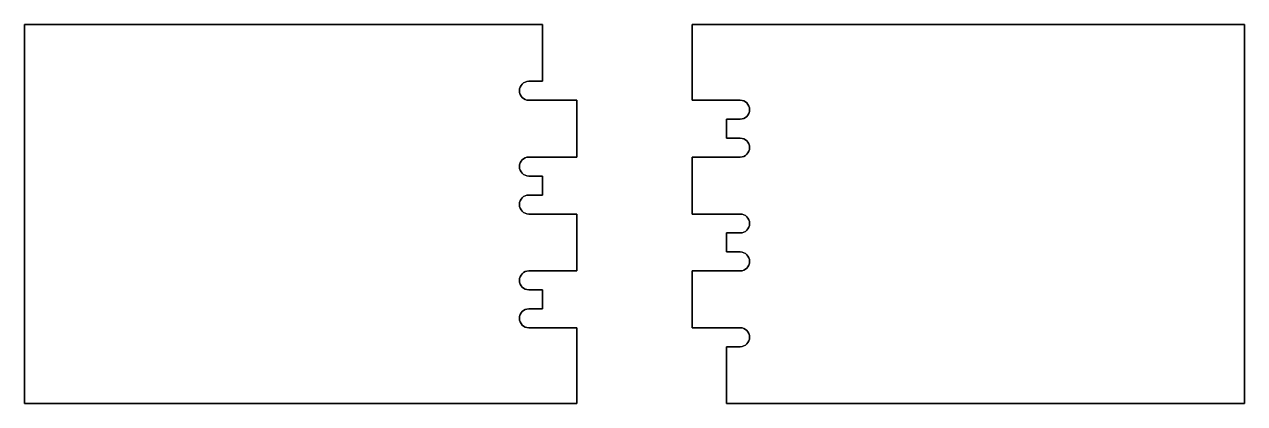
# Model space of a CAD drawing. Extents: x -8 to 522, y -328 to -163.
import ezdxf

# ---------------------------------------------------------------- set-up
doc = ezdxf.new("R2010")
doc.units = 0
doc.layers.add('1', color=7, linetype='CONTINUOUS')

# ---------------------------------------------------------------- blocks, each defined once
blk = doc.blocks.new('*M0')
at = {"layer": '1', "color": 7, "linetype": 'CONTINUOUS'}
for p, q in [((225.03458, 165.00076, -15), (0.03458, 165.00076, -15)), ((0.03458, 165.00076), (0.03458, 165.00076, -15)), ((0.03458, 165.00076), (225.03458, 165.00076)), ((0.03458, 165.00076, -15), (0.03458, 0.00076, -15)), ((0.03458, 0.00076), (0.03458, 165.00076)), ((225.03458, 140.25076, -15), (225.03458, 165.00076, -15)), ((225.03458, 165.00076), (225.03458, 165.00076, -15)), ((225.03458, 165.00076), (225.03458, 140.25076)), ((219.15958, 140.25076), (219.15958, 140.25076, -15)), ((219.15958, 140.25076), (219.15958, 140.25076, -15)), ((219.15958, 140.25076, -15), (225.03458, 140.25076, -15)), ((225.03458, 140.25076), (219.15958, 140.25076)), ((225.03458, 140.25076), (225.03458, 140.25076, -15)), ((215.03458, 136.12576), (215.03458, 136.12576, -15)), ((240.03458, 132.00076, -15), (219.15958, 132.00076, -15)), ((219.15958, 132.00076), (219.15958, 132.00076, -15)), ((219.15958, 132.00076), (240.03458, 132.00076)), ((240.03458, 107.25076, -15), (240.03458, 132.00076, -15)), ((240.03458, 132.00076), (240.03458, 132.00076, -15)), ((240.03458, 132.00076), (240.03458, 107.25076)), ((219.15958, 107.25076), (219.15958, 107.25076, -15)), ((219.15958, 107.25076), (219.15958, 107.25076, -15)), ((219.15958, 107.25076, -15), (240.03458, 107.25076, -15)), ((240.03458, 107.25076), (219.15958, 107.25076)), ((240.03458, 107.25076), (240.03458, 107.25076, -15)), ((215.03458, 103.12576), (215.03458, 103.12576, -15)), ((225.03458, 99.00076, -15), (219.15958, 99.00076, -15)), ((219.15958, 99.00076), (219.15958, 99.00076, -15)), ((219.15958, 99.00076), (225.03458, 99.00076)), ((225.03458, 90.75076, -15), (225.03458, 99.00076, -15)), ((225.03458, 99.00076), (225.03458, 99.00076, -15)), ((225.03458, 99.00076), (225.03458, 90.75076)), ((219.15958, 90.75076), (219.15958, 90.75076, -15)), ((219.15958, 90.75076), (219.15958, 90.75076, -15)), ((219.15958, 90.75076, -15), (225.03458, 90.75076, -15)), ((225.03458, 90.75076), (219.15958, 90.75076)), ((225.03458, 90.75076), (225.03458, 90.75076, -15)), ((215.03458, 86.62576), (215.03458, 86.62576, -15)), ((240.03458, 82.50076, -15), (219.15958, 82.50076, -15)), ((219.15958, 82.50076), (219.15958, 82.50076, -15)), ((219.15958, 82.50076), (240.03458, 82.50076)), ((240.03458, 57.75076, -15), (240.03458, 82.50076, -15)), ((240.03458, 82.50076), (240.03458, 82.50076, -15)), ((240.03458, 82.50076), (240.03458, 57.75076)), ((215.03458, 53.62576), (215.03458, 53.62576, -15)), ((219.15958, 57.75076), (219.15958, 57.75076, -15)), ((219.15958, 57.75076), (219.15958, 57.75076, -15)), ((219.15958, 57.75076, -15), (240.03458, 57.75076, -15)), ((240.03458, 57.75076), (219.15958, 57.75076)), ((240.03458, 57.75076), (240.03458, 57.75076, -15)), ((225.03458, 49.50076, -15), (219.15958, 49.50076, -15)), ((219.15958, 49.50076), (219.15958, 49.50076, -15)), ((219.15958, 49.50076), (225.03458, 49.50076)), ((225.03458, 41.25076, -15), (225.03458, 49.50076, -15)), ((225.03458, 49.50076), (225.03458, 49.50076, -15)), ((225.03458, 49.50076), (225.03458, 41.25076)), ((215.03458, 37.12576), (215.03458, 37.12576, -15)), ((219.15958, 41.25076), (219.15958, 41.25076, -15)), ((219.15958, 41.25076), (219.15958, 41.25076, -15)), ((219.15958, 41.25076, -15), (225.03458, 41.25076, -15)), ((225.03458, 41.25076), (219.15958, 41.25076)), ((225.03458, 41.25076), (225.03458, 41.25076, -15)), ((240.03458, 33.00076, -15), (219.15958, 33.00076, -15)), ((219.15958, 33.00076), (219.15958, 33.00076, -15)), ((219.15958, 33.00076), (240.03458, 33.00076)), ((240.03458, 0.00076, -15), (240.03458, 33.00076, -15)), ((240.03458, 33.00076), (240.03458, 33.00076, -15)), ((240.03458, 33.00076), (240.03458, 0.00076)), ((0.03458, 0.00076), (0.03458, 0.00076, -15)), ((0.03458, 0.00076, -15), (240.03458, 0.00076, -15)), ((240.03458, 0.00076), (0.03458, 0.00076)), ((240.03458, 0.00076), (240.03458, 0.00076, -15))]:
    blk.add_line(p, q, dxfattribs=at)
at = {"layer": '1', "color": 7, "linetype": 'CONTINUOUS', "extrusion": (0, 0, -1)}
for centre in [(-219.15958, 136.12576, 15), (-219.15958, 103.12576, 15), (-219.15958, 86.62576, 15), (-219.15958, 53.62576, 15), (-219.15958, 37.12576, 15)]:
    blk.add_arc(centre, 4.125, 270, 90, dxfattribs=at)
at = {"layer": '1', "color": 7, "linetype": 'CONTINUOUS'}
for centre in [(219.15958, 136.12576), (219.15958, 103.12576), (219.15958, 86.62576), (219.15958, 53.62576), (219.15958, 37.12576)]:
    blk.add_arc(centre, 4.125, 90, 270, dxfattribs=at)
blk = doc.blocks.new('*M1')
at = {"layer": '1', "color": 7, "linetype": 'CONTINUOUS'}
for p, q in [((-240.03458, -0.00076, -15), (-240.03458, -33.00076, -15)), ((-240.03458, -33.00076), (-240.03458, -0.00076)), ((-240.03458, -0.00076), (-240.03458, -0.00076, -15)), ((-0.03458, -0.00076, -15), (-240.03458, -0.00076, -15)), ((-240.03458, -0.00076), (-0.03458, -0.00076)), ((-0.03458, -165.00076, -15), (-0.03458, -0.00076, -15)), ((-0.03458, -0.00076), (-0.03458, -0.00076, -15)), ((-0.03458, -0.00076), (-0.03458, -165.00076)), ((-240.03458, -33.00076), (-240.03458, -33.00076, -15)), ((-240.03458, -33.00076, -15), (-219.15958, -33.00076, -15)), ((-219.15958, -33.00076), (-240.03458, -33.00076)), ((-219.15958, -33.00076), (-219.15958, -33.00076, -15)), ((-219.15958, -41.25076, -15), (-225.03458, -41.25076, -15)), ((-225.03458, -41.25076), (-225.03458, -41.25076, -15)), ((-225.03458, -41.25076), (-219.15958, -41.25076)), ((-225.03458, -41.25076, -15), (-225.03458, -49.50076, -15)), ((-225.03458, -49.50076), (-225.03458, -41.25076)), ((-219.15958, -41.25076), (-219.15958, -41.25076, -15)), ((-219.15958, -41.25076), (-219.15958, -41.25076, -15)), ((-215.03458, -37.12576), (-215.03458, -37.12576, -15)), ((-225.03458, -49.50076), (-225.03458, -49.50076, -15)), ((-225.03458, -49.50076, -15), (-219.15958, -49.50076, -15)), ((-219.15958, -49.50076), (-225.03458, -49.50076)), ((-219.15958, -49.50076), (-219.15958, -49.50076, -15)), ((-219.15958, -57.75076, -15), (-240.03458, -57.75076, -15)), ((-240.03458, -57.75076), (-240.03458, -57.75076, -15)), ((-240.03458, -57.75076), (-219.15958, -57.75076)), ((-240.03458, -57.75076, -15), (-240.03458, -82.50076, -15)), ((-240.03458, -82.50076), (-240.03458, -57.75076)), ((-219.15958, -57.75076), (-219.15958, -57.75076, -15)), ((-219.15958, -57.75076), (-219.15958, -57.75076, -15)), ((-215.03458, -53.62576), (-215.03458, -53.62576, -15)), ((-240.03458, -82.50076), (-240.03458, -82.50076, -15)), ((-240.03458, -82.50076, -15), (-219.15958, -82.50076, -15)), ((-219.15958, -82.50076), (-240.03458, -82.50076)), ((-219.15958, -82.50076), (-219.15958, -82.50076, -15)), ((-215.03458, -86.62576), (-215.03458, -86.62576, -15)), ((-219.15958, -90.75076, -15), (-225.03458, -90.75076, -15)), ((-225.03458, -90.75076), (-225.03458, -90.75076, -15)), ((-225.03458, -90.75076), (-219.15958, -90.75076)), ((-225.03458, -90.75076, -15), (-225.03458, -99.00076, -15)), ((-225.03458, -99.00076), (-225.03458, -90.75076)), ((-219.15958, -90.75076), (-219.15958, -90.75076, -15)), ((-219.15958, -90.75076), (-219.15958, -90.75076, -15)), ((-225.03458, -99.00076), (-225.03458, -99.00076, -15)), ((-225.03458, -99.00076, -15), (-219.15958, -99.00076, -15)), ((-219.15958, -99.00076), (-225.03458, -99.00076)), ((-219.15958, -99.00076), (-219.15958, -99.00076, -15)), ((-215.03458, -103.12576), (-215.03458, -103.12576, -15)), ((-219.15958, -107.25076, -15), (-240.03458, -107.25076, -15)), ((-240.03458, -107.25076), (-240.03458, -107.25076, -15)), ((-240.03458, -107.25076), (-219.15958, -107.25076)), ((-240.03458, -107.25076, -15), (-240.03458, -132.00076, -15)), ((-240.03458, -132.00076), (-240.03458, -107.25076)), ((-219.15958, -107.25076), (-219.15958, -107.25076, -15)), ((-219.15958, -107.25076), (-219.15958, -107.25076, -15)), ((-240.03458, -132.00076), (-240.03458, -132.00076, -15)), ((-240.03458, -132.00076, -15), (-219.15958, -132.00076, -15)), ((-219.15958, -132.00076), (-240.03458, -132.00076)), ((-219.15958, -132.00076), (-219.15958, -132.00076, -15)), ((-215.03458, -136.12576), (-215.03458, -136.12576, -15)), ((-219.15958, -140.25076, -15), (-225.03458, -140.25076, -15)), ((-225.03458, -140.25076), (-225.03458, -140.25076, -15)), ((-225.03458, -140.25076), (-219.15958, -140.25076)), ((-225.03458, -140.25076, -15), (-225.03458, -165.00076, -15)), ((-225.03458, -165.00076), (-225.03458, -140.25076)), ((-219.15958, -140.25076), (-219.15958, -140.25076, -15)), ((-219.15958, -140.25076), (-219.15958, -140.25076, -15)), ((-225.03458, -165.00076), (-225.03458, -165.00076, -15)), ((-225.03458, -165.00076, -15), (-0.03458, -165.00076, -15)), ((-0.03458, -165.00076), (-225.03458, -165.00076)), ((-0.03458, -165.00076), (-0.03458, -165.00076, -15))]:
    blk.add_line(p, q, dxfattribs=at)
at = {"layer": '1', "color": 7, "linetype": 'CONTINUOUS', "extrusion": (0, 0, -1)}
for centre in [(219.15958, -37.12576, 15), (219.15958, -53.62576, 15), (219.15958, -86.62576, 15), (219.15958, -103.12576, 15), (219.15958, -136.12576, 15)]:
    blk.add_arc(centre, 4.125, 90, 270, dxfattribs=at)
at = {"layer": '1', "color": 7, "linetype": 'CONTINUOUS'}
for centre in [(-219.15958, -37.12576), (-219.15958, -53.62576), (-219.15958, -86.62576), (-219.15958, -103.12576), (-219.15958, -136.12576)]:
    blk.add_arc(centre, 4.125, 270, 90, dxfattribs=at)

msp = doc.modelspace()

# ---------------------------------------------------------------- block references
at = {"layer": '1', "color": 7, "linetype": 'CONTINUOUS'}
for name, p in [('*M0', (-7.63778, -328.46453, 77.75617)), ('*M1', (522.43138, -163.46301, 77.75617))]:
    msp.add_blockref(name, p, dxfattribs=at)

doc.saveas('drawing.dxf')
